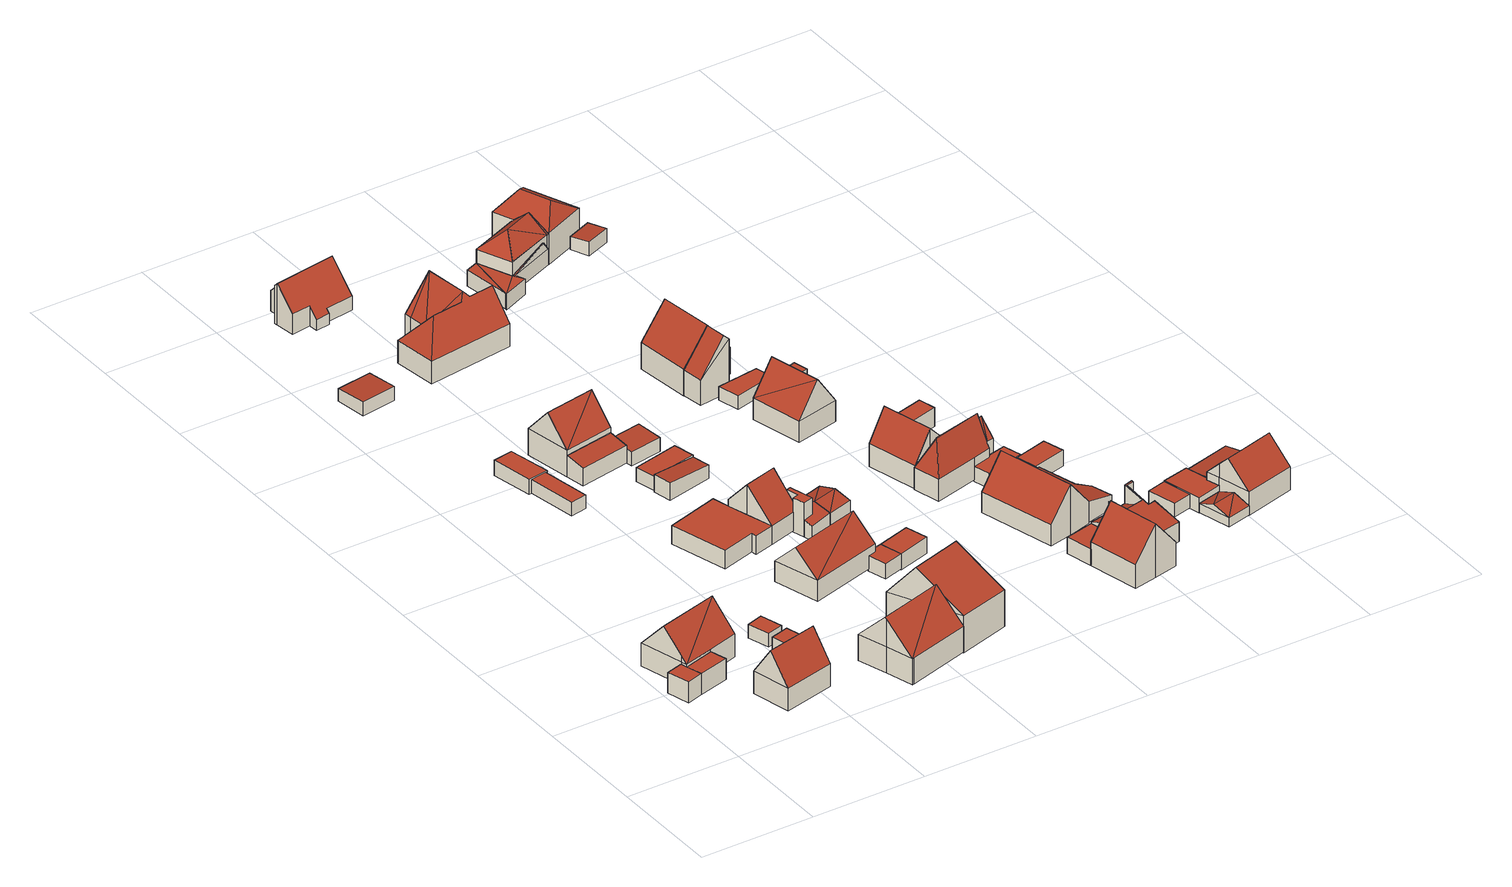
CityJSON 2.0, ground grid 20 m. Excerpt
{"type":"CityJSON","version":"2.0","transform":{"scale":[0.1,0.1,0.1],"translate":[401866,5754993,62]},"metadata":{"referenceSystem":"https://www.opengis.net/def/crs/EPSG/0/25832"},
"CityObjects":{
"building1":{"type":"Building","attributes":{"Gemeindeschluessel":"05515000","Geometrietyp2DReferenz":"3000","function":"31001_1000"},"address":[{"country":"Germany","locality":"Münster","thoroughfareNumber":"19a","thoroughfareName":"Vorholtweg"}],"children":["building1-1","building1-2","building1-3"]},
"building1-1":{"type":"BuildingPart","attributes":{"roofType":"3100","measuredHeight":8.96},"parents":["building1"],"geometry":[{"type":"Solid","lod":"2","boundaries":[[[[0,1,2,3]],[[4,5,6,1,0]],[[7,8,9,10,11]],[[3,2,8,7]],[[12,3,13]],[[7,13,3]],[[13,14,15,12]],[[4,0,12,15]],[[14,13,7,11]],[[14,11,15]],[[12,0,3]],[[1,6,16,9,8,2]],[[5,4,15,17]],[[16,6,5,17]],[[17,15,11,10]],[[16,17,10,9]]]],"semantics":{"surfaces":[{"type":"WallSurface"},{"type":"RoofSurface"},{"type":"GroundSurface"},{"type":"ClosureSurface"}],"values":[[0,0,0,0,1,1,1,1,0,0,0,2,0,3,0,3]]}}]},
"building1-2":{"type":"BuildingPart","attributes":{"roofType":"1000","measuredHeight":3.65},"parents":["building1"],"geometry":[{"type":"Solid","lod":"2","boundaries":[[[[18,19,6,5]],[[20,21,19,18]],[[20,18,5,17]],[[19,21,16,6]],[[17,16,21,20]],[[16,17,5,6]]]],"semantics":{"surfaces":[{"type":"WallSurface"},{"type":"RoofSurface"},{"type":"GroundSurface"},{"type":"ClosureSurface"}],"values":[[0,0,1,2,3,3]]}}]},
"building1-3":{"type":"BuildingPart","attributes":{"roofType":"1000","measuredHeight":3.65},"parents":["building1"],"geometry":[{"type":"Solid","lod":"2","boundaries":[[[[22,23,21,20]],[[24,25,23,22]],[[10,9,25,24]],[[24,22,20,17,10]],[[23,25,9,16,21]],[[9,10,17,16]],[[16,17,20,21]]]],"semantics":{"surfaces":[{"type":"WallSurface"},{"type":"RoofSurface"},{"type":"GroundSurface"},{"type":"ClosureSurface"}],"values":[[0,0,0,1,2,3,3]]}}]},
"building2":{"type":"Building","attributes":{"Gemeindeschluessel":"05515000","Geometrietyp2DReferenz":"3000","function":"31001_1000","roofType":"3100","measuredHeight":9.26},"address":[{"country":"Germany","locality":"Münster","thoroughfareNumber":"13","thoroughfareName":"Vorholtweg"}],"geometry":[{"type":"Solid","lod":"2","boundaries":[[[[26,27,28,29]],[[30,31,27,26]],[[32,33,31,30]],[[29,28,33,32]],[[26,34,30]],[[32,35,29]],[[29,35,34,26]],[[30,34,35,32]],[[27,31,33,28]]]],"semantics":{"surfaces":[{"type":"WallSurface"},{"type":"RoofSurface"},{"type":"GroundSurface"}],"values":[[0,0,0,0,0,0,1,1,2]]}}]},
"building3":{"type":"Building","attributes":{"Gemeindeschluessel":"05515000","Geometrietyp2DReferenz":"3000","function":"31001_1310","roofType":"1000","measuredHeight":2.35},"geometry":[{"type":"Solid","lod":"2","boundaries":[[[[36,37,38,39]],[[40,41,37,36]],[[42,43,41,40]],[[39,38,43,42]],[[40,36,39,42]],[[37,41,43,38]]]],"semantics":{"surfaces":[{"type":"WallSurface"},{"type":"RoofSurface"},{"type":"GroundSurface"}],"values":[[0,0,0,0,1,2]]}}]},
"building4":{"type":"Building","attributes":{"Gemeindeschluessel":"05515000","Geometrietyp2DReferenz":"3000","function":"31001_2460","roofType":"1000","measuredHeight":2.32},"geometry":[{"type":"Solid","lod":"2","boundaries":[[[[44,45,46,47]],[[48,49,45,44]],[[50,51,49,48]],[[47,46,51,50]],[[48,44,47,50]],[[45,49,51,46]]]],"semantics":{"surfaces":[{"type":"WallSurface"},{"type":"RoofSurface"},{"type":"GroundSurface"}],"values":[[0,0,0,0,1,2]]}}]},
"building5":{"type":"Building","attributes":{"Gemeindeschluessel":"05515000","Geometrietyp2DReferenz":"3000","function":"31001_1310","roofType":"1000","measuredHeight":2.48},"geometry":[{"type":"Solid","lod":"2","boundaries":[[[[52,53,54,55]],[[56,57,53,52]],[[58,59,57,56]],[[55,54,59,58]],[[56,52,55,58]],[[53,57,59,54]]]],"semantics":{"surfaces":[{"type":"WallSurface"},{"type":"RoofSurface"},{"type":"GroundSurface"}],"values":[[0,0,0,0,1,2]]}}]},
"building6":{"type":"Building","attributes":{"Gemeindeschluessel":"05515000","Geometrietyp2DReferenz":"3000","function":"31001_1000","roofType":"3100","measuredHeight":9.81},"address":[{"country":"Germany","locality":"Münster","thoroughfareNumber":"15a","thoroughfareName":"Vorholtweg"}],"geometry":[{"type":"Solid","lod":"2","boundaries":[[[[60,61,62,63]],[[64,65,61,60]],[[66,67,65,64]],[[68,69,67,66]],[[70,71,69,68]],[[63,62,71,70]],[[72,73,63]],[[63,70,72]],[[66,64,60,73]],[[73,72,74,66]],[[74,68,66]],[[74,72,70,68]],[[73,60,63]],[[61,65,67,69,71,62]]]],"semantics":{"surfaces":[{"type":"WallSurface"},{"type":"RoofSurface"},{"type":"GroundSurface"}],"values":[[0,0,0,0,0,0,1,1,1,1,0,0,0,2]]}}]},
"building7":{"type":"Building","attributes":{"Gemeindeschluessel":"05515000","Geometrietyp2DReferenz":"3000","function":"31001_2460","roofType":"1000","measuredHeight":2.67},"geometry":[{"type":"Solid","lod":"2","boundaries":[[[[75,76,77,78]],[[79,80,76,75]],[[81,82,80,79]],[[78,77,82,81]],[[79,75,78,81]],[[76,80,82,77]]]],"semantics":{"surfaces":[{"type":"WallSurface"},{"type":"RoofSurface"},{"type":"GroundSurface"}],"values":[[0,0,0,0,1,2]]}}]},
"building8":{"type":"Building","attributes":{"Gemeindeschluessel":"05515000","Geometrietyp2DReferenz":"3000","function":"31001_2460","roofType":"2100","measuredHeight":2.52},"geometry":[{"type":"Solid","lod":"2","boundaries":[[[[83,84,85,86]],[[87,88,84,83]],[[89,90,88,87]],[[86,85,90,89]],[[87,83,86,89]],[[84,88,90,85]]]],"semantics":{"surfaces":[{"type":"WallSurface"},{"type":"RoofSurface"},{"type":"GroundSurface"}],"values":[[0,0,0,0,1,2]]}}]},
"building9":{"type":"Building","attributes":{"Gemeindeschluessel":"05515000","Geometrietyp2DReferenz":"3000","function":"31001_1000"},"address":[{"country":"Germany","locality":"Münster","thoroughfareNumber":"17","thoroughfareName":"Vorholtweg"}],"children":["building9-1","building9-2"]},
"building9-1":{"type":"BuildingPart","attributes":{"roofType":"3100","measuredHeight":8.77},"parents":["building9"],"geometry":[{"type":"Solid","lod":"2","boundaries":[[[[91,92,93,94]],[[95,96,97,98,99]],[[100,101,96,95]],[[102,103,101,100]],[[104,105,103,102]],[[94,93,105,104]],[[95,99,106,100]],[[91,94,104,102,100,106]],[[92,107,97,96,101,103,105,93]],[[91,106,108]],[[92,91,108,107]],[[98,108,106,99]],[[108,98,97,107]]]],"semantics":{"surfaces":[{"type":"WallSurface"},{"type":"RoofSurface"},{"type":"GroundSurface"},{"type":"ClosureSurface"}],"values":[[0,0,0,0,0,0,1,1,2,0,3,0,3]]}}]},
"building9-2":{"type":"BuildingPart","attributes":{"roofType":"1000","measuredHeight":3.33},"parents":["building9"],"geometry":[{"type":"Solid","lod":"2","boundaries":[[[[109,110,111,112]],[[98,97,110,109]],[[113,114,92,91]],[[115,116,114,113]],[[117,118,116,115]],[[112,111,118,117]],[[115,113,91,108,98,109,112,117]],[[110,97,107,92,114,116,118,111]],[[107,108,91,92]],[[97,98,108,107]]]],"semantics":{"surfaces":[{"type":"WallSurface"},{"type":"RoofSurface"},{"type":"GroundSurface"},{"type":"ClosureSurface"}],"values":[[0,0,0,0,0,0,1,2,3,3]]}}]},
"building10":{"type":"Building","attributes":{"Gemeindeschluessel":"05515000","Geometrietyp2DReferenz":"3000","function":"31001_1000","roofType":"5000","measuredHeight":7.76},"address":[{"country":"Germany","locality":"Münster","thoroughfareNumber":"17a","thoroughfareName":"Vorholtweg"}],"geometry":[{"type":"Solid","lod":"2","boundaries":[[[[119,120,121,122]],[[123,124,120,119]],[[125,126,124,123]],[[122,121,126,125]],[[127,123,119,128]],[[122,125,127]],[[127,128,122]],[[123,127,125]],[[122,128,119]],[[120,124,126,121]]]],"semantics":{"surfaces":[{"type":"WallSurface"},{"type":"RoofSurface"},{"type":"GroundSurface"}],"values":[[0,0,0,0,1,1,1,0,0,2]]}}]},
"building11":{"type":"Building","attributes":{"Gemeindeschluessel":"05515000","Geometrietyp2DReferenz":"3000","function":"51009_1610","roofType":"2100","measuredHeight":3.88},"geometry":[{"type":"Solid","lod":"2","boundaries":[[[[129,130,131,132]],[[133,134,130,129]],[[135,136,134,133]],[[132,131,136,135]],[[133,129,132,135]],[[130,134,136,131]]]],"semantics":{"surfaces":[{"type":"WallSurface"},{"type":"RoofSurface"},{"type":"GroundSurface"}],"values":[[0,0,0,0,1,2]]}}]},
"building12":{"type":"Building","attributes":{"Gemeindeschluessel":"05515000","Geometrietyp2DReferenz":"3000","function":"31001_1000","roofType":"3100","measuredHeight":11.25},"address":[{"country":"Germany","locality":"Münster","thoroughfareNumber":"15","thoroughfareName":"Vorholtweg"}],"geometry":[{"type":"Solid","lod":"2","boundaries":[[[[137,138,139,140]],[[141,142,138,137]],[[143,144,142,141]],[[140,139,144,143]],[[137,145,141]],[[143,146,140]],[[140,146,145,137]],[[141,145,146,143]],[[138,142,144,139]]]],"semantics":{"surfaces":[{"type":"WallSurface"},{"type":"RoofSurface"},{"type":"GroundSurface"}],"values":[[0,0,0,0,0,0,1,1,2]]}}]},
"building13":{"type":"Building","attributes":{"Gemeindeschluessel":"05515000","Geometrietyp2DReferenz":"3000","function":"31001_1000","roofType":"3100","measuredHeight":9.51},"address":[{"country":"Germany","locality":"Münster","thoroughfareNumber":"21","thoroughfareName":"Vorholtweg"}],"geometry":[{"type":"Solid","lod":"2","boundaries":[[[[147,136,131,148]],[[149,150,136,147]],[[151,152,150,149]],[[148,131,152,151]],[[147,153,149]],[[151,154,148]],[[154,153,147]],[[147,148,154]],[[153,154,151]],[[151,149,153]],[[136,150,152,131]]]],"semantics":{"surfaces":[{"type":"WallSurface"},{"type":"RoofSurface"},{"type":"GroundSurface"}],"values":[[0,0,0,0,0,0,1,1,1,1,2]]}}]},
"building14":{"type":"Building","attributes":{"Gemeindeschluessel":"05515000","Geometrietyp2DReferenz":"3000","function":"51009_1611","roofType":"2100","measuredHeight":3.08},"geometry":[{"type":"Solid","lod":"2","boundaries":[[[[155,156,157,158]],[[159,160,156,155]],[[161,162,160,159]],[[158,157,162,161]],[[159,155,158,161]],[[156,160,162,157]]]],"semantics":{"surfaces":[{"type":"WallSurface"},{"type":"RoofSurface"},{"type":"GroundSurface"}],"values":[[0,0,0,0,1,2]]}}]},
"building15":{"type":"Building","attributes":{"Gemeindeschluessel":"05515000","Geometrietyp2DReferenz":"3000","function":"31001_2460","roofType":"1000","measuredHeight":2.5},"geometry":[{"type":"Solid","lod":"2","boundaries":[[[[163,164,165,166]],[[167,168,164,163]],[[169,170,168,167]],[[166,165,170,169]],[[167,163,166,169]],[[164,168,170,165]]]],"semantics":{"surfaces":[{"type":"WallSurface"},{"type":"RoofSurface"},{"type":"GroundSurface"}],"values":[[0,0,0,0,1,2]]}}]},
"building16":{"type":"Building","attributes":{"Gemeindeschluessel":"05515000","Geometrietyp2DReferenz":"3000","function":"31001_1000","roofType":"3100","measuredHeight":7.39},"address":[{"country":"Germany","locality":"Münster","thoroughfareNumber":"53","thoroughfareName":"Vorholtweg"}],"geometry":[{"type":"Solid","lod":"2","boundaries":[[[[171,172,173,174]],[[175,176,172,171]],[[177,178,176,175]],[[179,180,178,177]],[[181,182,180,179]],[[183,184,182,181]],[[185,186,184,183]],[[187,188,186,185]],[[189,190,188,187]],[[191,192,190,189]],[[193,194,192,191]],[[174,173,194,193]],[[187,185,183,181,179,189]],[[177,175,171,174,193,191,189,179]],[[172,176,178,180,182,184,186,188,190,192,194,173]]]],"semantics":{"surfaces":[{"type":"WallSurface"},{"type":"RoofSurface"},{"type":"GroundSurface"}],"values":[[0,0,0,0,0,0,0,0,0,0,0,0,1,1,2]]}}]},
"building17":{"type":"Building","attributes":{"Gemeindeschluessel":"05515000","Geometrietyp2DReferenz":"3000","function":"31001_2460","roofType":"1000","measuredHeight":2.74},"geometry":[{"type":"Solid","lod":"2","boundaries":[[[[195,196,197,198]],[[199,200,196,195]],[[201,202,200,199]],[[203,204,202,201]],[[205,206,204,203]],[[198,197,206,205]],[[203,201,199,195,198,205]],[[196,200,202,204,206,197]]]],"semantics":{"surfaces":[{"type":"WallSurface"},{"type":"RoofSurface"},{"type":"GroundSurface"}],"values":[[0,0,0,0,0,0,1,2]]}}]},
"building18":{"type":"Building","attributes":{"Gemeindeschluessel":"05515000","Geometrietyp2DReferenz":"3000","function":"51009_1610","roofType":"9999","measuredHeight":6},"geometry":[{"type":"Solid","lod":"2","boundaries":[[[[207,208,209,210,211,212]],[[210,213,214,211]],[[209,215,213,210]],[[208,216,215,209]],[[207,217,216,208]],[[212,218,217,207]],[[211,214,218,212]],[[213,215,216,217,218,214]]]],"semantics":{"surfaces":[{"type":"RoofSurface"},{"type":"WallSurface"},{"type":"GroundSurface"}],"values":[[0,1,1,1,1,1,1,2]]}}]},
"building19":{"type":"Building","attributes":{"Gemeindeschluessel":"05515000","Geometrietyp2DReferenz":"3000","function":"31001_2460","roofType":"2100","measuredHeight":2.88},"geometry":[{"type":"Solid","lod":"2","boundaries":[[[[219,131,220,221]],[[222,223,131,219]],[[224,225,223,222]],[[221,220,225,224]],[[222,219,221,224]],[[131,223,225,220]]]],"semantics":{"surfaces":[{"type":"WallSurface"},{"type":"RoofSurface"},{"type":"GroundSurface"}],"values":[[0,0,0,0,1,2]]}}]},
"building20":{"type":"Building","attributes":{"Gemeindeschluessel":"05515000","Geometrietyp2DReferenz":"3000","function":"31001_2700","roofType":"3100","measuredHeight":3.73},"geometry":[{"type":"Solid","lod":"2","boundaries":[[[[226,213,215,227]],[[228,229,213,226]],[[230,214,229,228]],[[231,232,214,230]],[[233,234,232,231]],[[235,236,234,233]],[[237,238,236,235]],[[227,215,238,237]],[[231,230,228,233]],[[226,227,237,235,233,228]],[[213,229,214,232,234,236,238,215]]]],"semantics":{"surfaces":[{"type":"WallSurface"},{"type":"RoofSurface"},{"type":"GroundSurface"}],"values":[[0,0,0,0,0,0,0,0,1,1,2]]}}]},
"building21":{"type":"Building","attributes":{"Gemeindeschluessel":"05515000","Geometrietyp2DReferenz":"3000","function":"51009_1611","roofType":"1000","measuredHeight":2.93},"geometry":[{"type":"Solid","lod":"2","boundaries":[[[[239,240,241,205]],[[242,243,240,239]],[[198,244,243,242]],[[205,241,244,198]],[[242,239,205,198]],[[240,243,244,241]]]],"semantics":{"surfaces":[{"type":"WallSurface"},{"type":"RoofSurface"},{"type":"GroundSurface"}],"values":[[0,0,0,0,1,2]]}}]},
"building22":{"type":"Building","attributes":{"Gemeindeschluessel":"05515000","Geometrietyp2DReferenz":"3000","function":"51009_1610","roofType":"3100","measuredHeight":4.24},"geometry":[{"type":"Solid","lod":"2","boundaries":[[[[245,246,247,248]],[[231,249,246,245]],[[250,251,249,231]],[[248,247,251,250]],[[245,233,231]],[[250,252,248]],[[245,248,252]],[[252,233,245]],[[233,252,250]],[[250,231,233]],[[246,249,251,247]]]],"semantics":{"surfaces":[{"type":"WallSurface"},{"type":"RoofSurface"},{"type":"GroundSurface"}],"values":[[0,0,0,0,0,0,1,1,1,1,2]]}}]},
"building23":{"type":"Building","attributes":{"Gemeindeschluessel":"05515000","Geometrietyp2DReferenz":"3000","function":"31001_1000","roofType":"5000","measuredHeight":9.69},"address":[{"country":"Germany","locality":"Münster","thoroughfareNumber":"51","thoroughfareName":"Vorholtweg"}],"geometry":[{"type":"Solid","lod":"2","boundaries":[[[[253,254,255,256]],[[257,258,254,253]],[[259,260,258,257]],[[261,262,260,259]],[[263,264,262,261]],[[265,266,264,263]],[[267,268,266,265]],[[269,270,268,267]],[[256,255,270,269]],[[271,272,273,274,269,267,275]],[[267,265,275]],[[275,265,263,271]],[[272,271,263,261,276]],[[261,259,276]],[[276,259,257]],[[276,257,253]],[[272,276,253]],[[253,273,272]],[[273,253,256,274]],[[256,269,274]],[[254,258,260,262,264,266,268,270,255]]]],"semantics":{"surfaces":[{"type":"WallSurface"},{"type":"RoofSurface"},{"type":"GroundSurface"}],"values":[[0,0,0,0,0,0,0,0,0,1,0,1,1,0,1,1,1,1,1,1,2]]}}]},
"building24":{"type":"Building","attributes":{"Gemeindeschluessel":"05515000","Geometrietyp2DReferenz":"3000","function":"31001_2460","roofType":"3100","measuredHeight":10.42},"geometry":[{"type":"Solid","lod":"2","boundaries":[[[[277,278,279,280]],[[281,282,278,277]],[[283,284,282,281]],[[280,279,284,283]],[[277,285,281]],[[283,286,280]],[[280,286,285,277]],[[281,285,286,283]],[[278,282,284,279]]]],"semantics":{"surfaces":[{"type":"WallSurface"},{"type":"RoofSurface"},{"type":"GroundSurface"}],"values":[[0,0,0,0,0,0,1,1,2]]}}]},
"building25":{"type":"Building","attributes":{"Gemeindeschluessel":"05515000","Geometrietyp2DReferenz":"3000","function":"51009_1611","roofType":"1000","measuredHeight":2.9},"geometry":[{"type":"Solid","lod":"2","boundaries":[[[[287,288,289,290]],[[291,292,288,287]],[[293,294,292,291]],[[295,296,294,293]],[[290,289,296,295]],[[293,291,287,290,295]],[[288,292,294,296,289]]]],"semantics":{"surfaces":[{"type":"WallSurface"},{"type":"RoofSurface"},{"type":"GroundSurface"}],"values":[[0,0,0,0,0,1,2]]}}]},
"building26":{"type":"Building","attributes":{"Gemeindeschluessel":"05515000","Geometrietyp2DReferenz":"3000","function":"31001_1000","roofType":"3100","measuredHeight":9.27},"address":[{"country":"Germany","locality":"Münster","thoroughfareNumber":"20","thoroughfareName":"Vorholtweg"}],"geometry":[{"type":"Solid","lod":"2","boundaries":[[[[297,298,299,300]],[[301,302,298,297]],[[303,304,302,301]],[[300,299,304,303]],[[297,305,301]],[[303,306,300]],[[306,305,297]],[[297,300,306]],[[303,301,305]],[[305,306,303]],[[298,302,304,299]]]],"semantics":{"surfaces":[{"type":"WallSurface"},{"type":"RoofSurface"},{"type":"GroundSurface"}],"values":[[0,0,0,0,0,0,1,1,1,1,2]]}}]},
"building27":{"type":"Building","attributes":{"Gemeindeschluessel":"05515000","Geometrietyp2DReferenz":"3000","function":"31001_1000","roofType":"5000","measuredHeight":10.45},"address":[{"country":"Germany","locality":"Münster","thoroughfareNumber":"22","thoroughfareName":"Vorholtweg"}],"geometry":[{"type":"Solid","lod":"2","boundaries":[[[[307,308,309,310]],[[311,312,308,307]],[[313,314,312,311]],[[310,309,314,313]],[[315,316,307,310]],[[311,316,315,313]],[[313,315,310]],[[307,316,311]],[[308,312,314,309]]]],"semantics":{"surfaces":[{"type":"WallSurface"},{"type":"RoofSurface"},{"type":"GroundSurface"}],"values":[[0,0,0,0,1,1,0,0,2]]}}]},
"building28":{"type":"Building","attributes":{"Gemeindeschluessel":"05515000","Geometrietyp2DReferenz":"3000","function":"31001_2460","roofType":"1000","measuredHeight":2.44},"geometry":[{"type":"Solid","lod":"2","boundaries":[[[[317,318,319,320]],[[321,322,318,317]],[[323,324,322,321]],[[320,319,324,323]],[[321,317,320,323]],[[318,322,324,319]]]],"semantics":{"surfaces":[{"type":"WallSurface"},{"type":"RoofSurface"},{"type":"GroundSurface"}],"values":[[0,0,0,0,1,2]]}}]},
"building29":{"type":"Building","attributes":{"Gemeindeschluessel":"05515000","Geometrietyp2DReferenz":"3000","function":"31001_1000"},"address":[{"country":"Germany","locality":"Münster","thoroughfareNumber":"18","thoroughfareName":"Vorholtweg"}],"children":["building29-1","building29-2"]},
"building29-1":{"type":"BuildingPart","attributes":{"roofType":"3100","measuredHeight":9.2},"parents":["building29"],"geometry":[{"type":"Solid","lod":"2","boundaries":[[[[325,326,327,328]],[[329,330,326,325]],[[331,332,333,330,329]],[[334,335,336,337,338]],[[339,340,335,334]],[[341,342,340,339]],[[343,344,342,341]],[[328,327,344,343]],[[334,338,345,339]],[[331,329,325,328,343,341,339,345]],[[326,330,333,346,336,335,340,342,344,327]],[[332,331,345,347]],[[333,332,347,346]],[[337,347,345,338]],[[347,337,336,346]]]],"semantics":{"surfaces":[{"type":"WallSurface"},{"type":"RoofSurface"},{"type":"GroundSurface"},{"type":"ClosureSurface"}],"values":[[0,0,0,0,0,0,0,0,1,1,2,0,3,0,3]]}}]},
"building29-2":{"type":"BuildingPart","attributes":{"roofType":"5000","measuredHeight":9.11},"parents":["building29"],"geometry":[{"type":"Solid","lod":"2","boundaries":[[[[348,349,350,351]],[[352,353,349,348]],[[337,336,353,352]],[[354,355,333,332]],[[356,357,355,354]],[[358,357,356]],[[359,360,357,358]],[[361,362,360,359]],[[363,364,362,361]],[[365,366,364,363]],[[367,368,366,365]],[[351,350,368,367]],[[361,359,358,356,354,332,347,337,352,369,363]],[[348,369,352]],[[351,367,365,363,369,348]],[[349,353,336,346,333,355,357,360,362,364,366,368,350]],[[346,347,332,333]],[[336,337,347,346]]]],"semantics":{"surfaces":[{"type":"WallSurface"},{"type":"RoofSurface"},{"type":"GroundSurface"},{"type":"ClosureSurface"}],"values":[[0,0,0,0,0,0,0,0,0,0,0,0,1,1,1,2,3,3]]}}]},
"building30":{"type":"Building","attributes":{"Gemeindeschluessel":"05515000","Geometrietyp2DReferenz":"3000","function":"31001_2460","roofType":"5000","measuredHeight":4.46},"geometry":[{"type":"Solid","lod":"2","boundaries":[[[[370,371,372,373]],[[374,375,371,370]],[[376,377,375,374]],[[378,379,377,376]],[[380,381,379,378]],[[382,383,381,380]],[[384,385,383,382]],[[386,387,385,384]],[[373,372,387,386]],[[378,388,389]],[[389,370,378]],[[380,378,370]],[[382,380,370]],[[382,370,373]],[[384,382,373]],[[373,386,384]],[[376,374,389]],[[389,388,376]],[[376,388,378]],[[370,389,374]],[[371,375,377,379,381,383,385,387,372]]]],"semantics":{"surfaces":[{"type":"WallSurface"},{"type":"RoofSurface"},{"type":"GroundSurface"}],"values":[[0,0,0,0,0,0,0,0,0,1,1,1,1,1,1,1,1,1,0,0,2]]}}]},
"building31":{"type":"Building","attributes":{"Gemeindeschluessel":"05515000","Geometrietyp2DReferenz":"3000","function":"31001_1000"},"address":[{"country":"Germany","locality":"Münster","thoroughfareNumber":"14","thoroughfareName":"Vorholtweg"}],"children":["building31-1","building31-2"]},
"building31-1":{"type":"BuildingPart","attributes":{"roofType":"2100","measuredHeight":6.38},"parents":["building31"],"geometry":[{"type":"Solid","lod":"2","boundaries":[[[[390,391,392,393,394]],[[395,396,391,390]],[[397,398,396,395]],[[399,400,398,397]],[[401,402,400,399]],[[403,404,402,401]],[[405,406,404,403]],[[407,408,406,405]],[[409,410,408,407]],[[407,405,403,401,399,397,395,390,394,411,409]],[[391,396,398,400,402,404,406,408,410,392]],[[411,394,393]],[[410,409,411,393,392]]]],"semantics":{"surfaces":[{"type":"WallSurface"},{"type":"RoofSurface"},{"type":"GroundSurface"},{"type":"ClosureSurface"}],"values":[[0,0,0,0,0,0,0,0,0,1,2,0,3]]}}]},
"building31-2":{"type":"BuildingPart","attributes":{"roofType":"3100","measuredHeight":9.51},"parents":["building31"],"geometry":[{"type":"Solid","lod":"2","boundaries":[[[[412,413,410,409,414]],[[415,416,413,412]],[[417,418,416,415]],[[419,296,418,417]],[[420,421,296,419]],[[422,294,421,420]],[[423,292,294,422]],[[393,392,292,423]],[[419,417,415,420]],[[412,414,411,393,423,422,420,415]],[[410,413,416,418,296,421,294,292,392]],[[409,411,414]],[[410,392,393,411,409]]]],"semantics":{"surfaces":[{"type":"WallSurface"},{"type":"RoofSurface"},{"type":"GroundSurface"},{"type":"ClosureSurface"}],"values":[[0,0,0,0,0,0,0,0,1,1,2,0,3]]}}]},
"building32":{"type":"Building","attributes":{"Gemeindeschluessel":"05515000","Geometrietyp2DReferenz":"3000","function":"31001_1000"},"address":[{"country":"Germany","locality":"Münster","thoroughfareNumber":"16","thoroughfareName":"Vorholtweg"}],"children":["building32-1","building32-2"]},
"building32-1":{"type":"BuildingPart","attributes":{"roofType":"3100","measuredHeight":8.87},"parents":["building32"],"geometry":[{"type":"Solid","lod":"2","boundaries":[[[[424,425,426,427]],[[428,429,425,424]],[[430,431,429,428]],[[432,433,431,430]],[[434,435,433,432]],[[436,437,435,434]],[[427,426,438,439]],[[432,430,428,434]],[[424,427,439,440,436,434,428]],[[425,429,431,433,435,437,438,426]],[[437,436,440,439,438]]]],"semantics":{"surfaces":[{"type":"WallSurface"},{"type":"RoofSurface"},{"type":"GroundSurface"},{"type":"ClosureSurface"}],"values":[[0,0,0,0,0,0,0,1,1,2,3]]}}]},
"building32-2":{"type":"BuildingPart","attributes":{"roofType":"2100","measuredHeight":3.67},"parents":["building32"],"geometry":[{"type":"Solid","lod":"2","boundaries":[[[[436,437,436,441]],[[442,443,437,436]],[[444,445,443,442]],[[446,447,445,444]],[[448,449,447,446]],[[450,451,449,448]],[[439,438,451,450]],[[448,446,444,442,436,441,440,439,450]],[[437,443,445,447,449,451,438]],[[436,440,441]],[[437,438,439,440,436]]]],"semantics":{"surfaces":[{"type":"WallSurface"},{"type":"RoofSurface"},{"type":"GroundSurface"},{"type":"ClosureSurface"}],"values":[[0,0,0,0,0,0,0,1,2,0,3]]}}]},
"building33":{"type":"Building","attributes":{"Gemeindeschluessel":"05515000","Geometrietyp2DReferenz":"3000","function":"31001_1000","roofType":"5000","measuredHeight":7.72},"address":[{"country":"Germany","locality":"Münster","thoroughfareNumber":"55","thoroughfareName":"Vorholtweg"}],"geometry":[{"type":"Solid","lod":"2","boundaries":[[[[452,453,454,455]],[[456,457,453,452]],[[458,459,457,456]],[[460,461,459,458]],[[455,454,461,460]],[[460,462,463]],[[463,455,460]],[[458,456,464]],[[458,464,463]],[[463,462,458]],[[464,452,455,463]],[[452,464,456]],[[458,462,460]],[[453,457,459,461,454]]]],"semantics":{"surfaces":[{"type":"WallSurface"},{"type":"RoofSurface"},{"type":"GroundSurface"}],"values":[[0,0,0,0,0,1,1,1,1,1,1,0,0,2]]}}]},
"building34":{"type":"Building","attributes":{"Gemeindeschluessel":"05515000","Geometrietyp2DReferenz":"3000","function":"31001_2460","roofType":"2100","measuredHeight":4.37},"geometry":[{"type":"Solid","lod":"2","boundaries":[[[[465,466,467,468]],[[469,470,466,465]],[[471,472,470,469]],[[468,467,472,471]],[[469,465,468,471]],[[466,470,472,467]]]],"semantics":{"surfaces":[{"type":"WallSurface"},{"type":"RoofSurface"},{"type":"GroundSurface"}],"values":[[0,0,0,0,1,2]]}}]},
"building35":{"type":"Building","attributes":{"Gemeindeschluessel":"05515000","Geometrietyp2DReferenz":"3000","function":"31001_2700","roofType":"1000","measuredHeight":2.48},"geometry":[{"type":"Solid","lod":"2","boundaries":[[[[473,474,475,476]],[[477,478,474,473]],[[479,480,478,477]],[[476,475,480,479]],[[477,473,476,479]],[[474,478,480,475]]]],"semantics":{"surfaces":[{"type":"WallSurface"},{"type":"RoofSurface"},{"type":"GroundSurface"}],"values":[[0,0,0,0,1,2]]}}]},
"building36":{"type":"Building","attributes":{"Gemeindeschluessel":"05515000","Geometrietyp2DReferenz":"3000","function":"51009_1611","roofType":"1000","measuredHeight":2.57},"geometry":[{"type":"Solid","lod":"2","boundaries":[[[[481,482,483,484]],[[485,486,482,481]],[[487,488,486,485]],[[489,490,488,487]],[[491,492,490,489]],[[493,494,492,491]],[[484,483,494,493]],[[491,489,487,485,481,484,493]],[[482,486,488,490,492,494,483]]]],"semantics":{"surfaces":[{"type":"WallSurface"},{"type":"RoofSurface"},{"type":"GroundSurface"}],"values":[[0,0,0,0,0,0,0,1,2]]}}]},
"building37":{"type":"Building","attributes":{"Gemeindeschluessel":"05515000","Geometrietyp2DReferenz":"3000","function":"31001_2460","roofType":"1000","measuredHeight":2.74},"geometry":[{"type":"Solid","lod":"2","boundaries":[[[[487,495,496,497]],[[498,499,495,487]],[[500,501,499,498]],[[502,503,501,500]],[[504,505,503,502]],[[497,496,505,504]],[[502,500,498,487,497,504]],[[495,499,501,503,505,496]]]],"semantics":{"surfaces":[{"type":"WallSurface"},{"type":"RoofSurface"},{"type":"GroundSurface"}],"values":[[0,0,0,0,0,0,1,2]]}}]},
"building38":{"type":"Building","attributes":{"Gemeindeschluessel":"05515000","Geometrietyp2DReferenz":"3000","function":"51009_1610","roofType":"3100","measuredHeight":8.06},"geometry":[{"type":"Solid","lod":"2","boundaries":[[[[506,507,508,509]],[[510,511,507,506]],[[512,513,511,510]],[[509,508,513,512]],[[506,514,510]],[[512,515,509]],[[515,514,506]],[[506,509,515]],[[514,515,512]],[[512,510,514]],[[507,511,513,508]]]],"semantics":{"surfaces":[{"type":"WallSurface"},{"type":"RoofSurface"},{"type":"GroundSurface"}],"values":[[0,0,0,0,0,0,1,1,1,1,2]]}}]},
"building39":{"type":"Building","attributes":{"Gemeindeschluessel":"05515000","Geometrietyp2DReferenz":"3000","function":"31001_2460","roofType":"1000","measuredHeight":3.25},"geometry":[{"type":"Solid","lod":"2","boundaries":[[[[516,517,518,519]],[[520,521,517,516]],[[522,523,521,520]],[[519,518,523,522]],[[520,516,519,522]],[[517,521,523,518]]]],"semantics":{"surfaces":[{"type":"WallSurface"},{"type":"RoofSurface"},{"type":"GroundSurface"}],"values":[[0,0,0,0,1,2]]}}]},
"building40":{"type":"Building","attributes":{"Gemeindeschluessel":"05515000","Geometrietyp2DReferenz":"3000","function":"31001_2460","roofType":"1000","measuredHeight":2.82},"geometry":[{"type":"Solid","lod":"2","boundaries":[[[[491,524,525,526]],[[489,527,524,491]],[[528,529,527,489]],[[526,525,529,528]],[[489,491,526,528]],[[524,527,529,525]]]],"semantics":{"surfaces":[{"type":"WallSurface"},{"type":"RoofSurface"},{"type":"GroundSurface"}],"values":[[0,0,0,0,1,2]]}}]},
"building41":{"type":"Building","attributes":{"Gemeindeschluessel":"05515000","Geometrietyp2DReferenz":"3000","function":"31001_1000","roofType":"5000","measuredHeight":8.2},"address":[{"country":"Germany","locality":"Münster","thoroughfareNumber":"183","thoroughfareName":"Dingbängerweg"}],"geometry":[{"type":"Solid","lod":"2","boundaries":[[[[530,531,532,533]],[[534,535,531,530]],[[536,537,535,534]],[[533,532,537,536]],[[533,538,530]],[[539,540,536]],[[540,538,533,536]],[[534,530,538,540,539]],[[534,539,536]],[[531,535,537,532]]]],"semantics":{"surfaces":[{"type":"WallSurface"},{"type":"RoofSurface"},{"type":"GroundSurface"}],"values":[[0,0,0,0,1,1,1,1,0,2]]}}]},
"building42":{"type":"Building","attributes":{"Gemeindeschluessel":"05515000","Geometrietyp2DReferenz":"3000","function":"51009_1610","roofType":"1000","measuredHeight":2.42},"geometry":[{"type":"Solid","lod":"2","boundaries":[[[[541,542,543,544]],[[545,546,542,541]],[[547,548,546,545]],[[544,543,548,547]],[[545,541,544,547]],[[542,546,548,543]]]],"semantics":{"surfaces":[{"type":"WallSurface"},{"type":"RoofSurface"},{"type":"GroundSurface"}],"values":[[0,0,0,0,1,2]]}}]},
"building43":{"type":"Building","attributes":{"Gemeindeschluessel":"05515000","Geometrietyp2DReferenz":"3000","function":"31001_2700","roofType":"2100","measuredHeight":2.55},"geometry":[{"type":"Solid","lod":"2","boundaries":[[[[549,550,551,552]],[[553,554,550,549]],[[555,556,554,553]],[[552,551,556,555]],[[553,549,552,555]],[[550,554,556,551]]]],"semantics":{"surfaces":[{"type":"WallSurface"},{"type":"RoofSurface"},{"type":"GroundSurface"}],"values":[[0,0,0,0,1,2]]}}]},
"building44":{"type":"Building","attributes":{"Gemeindeschluessel":"05515000","Geometrietyp2DReferenz":"3000","function":"51009_1611","roofType":"3100","measuredHeight":2.75},"geometry":[{"type":"Solid","lod":"2","boundaries":[[[[557,558,559,560]],[[561,562,558,557]],[[563,564,562,561]],[[560,559,564,563]],[[557,565,561]],[[563,566,560]],[[566,565,557]],[[557,560,566]],[[563,561,565]],[[565,566,563]],[[558,562,564,559]]]],"semantics":{"surfaces":[{"type":"WallSurface"},{"type":"RoofSurface"},{"type":"GroundSurface"}],"values":[[0,0,0,0,0,0,1,1,1,1,2]]}}]},
"building45":{"type":"Building","attributes":{"Gemeindeschluessel":"05515000","Geometrietyp2DReferenz":"3000","function":"31001_2460","roofType":"1000","measuredHeight":2.75},"geometry":[{"type":"Solid","lod":"2","boundaries":[[[[567,568,569,570]],[[571,572,568,567]],[[573,574,572,571]],[[575,576,574,573]],[[577,578,576,575]],[[570,569,578,577]],[[575,573,571,567,570,577]],[[568,572,574,576,578,569]]]],"semantics":{"surfaces":[{"type":"WallSurface"},{"type":"RoofSurface"},{"type":"GroundSurface"}],"values":[[0,0,0,0,0,0,1,2]]}}]},
"building46":{"type":"Building","attributes":{"Gemeindeschluessel":"05515000","Geometrietyp2DReferenz":"3000","function":"31001_1000","roofType":"3100","measuredHeight":8.26},"address":[{"country":"Germany","locality":"Münster","thoroughfareNumber":"2","thoroughfareName":"Vorholtweg"}],"geometry":[{"type":"Solid","lod":"2","boundaries":[[[[579,576,580,581]],[[582,574,576,579]],[[583,572,574,582]],[[584,585,572,583]],[[586,587,585,584]],[[581,580,587,586]],[[586,588,589,581]],[[583,582,590,589,588,584]],[[590,582,579]],[[589,590,579,581]],[[586,584,588]],[[576,574,572,585,587,580]]]],"semantics":{"surfaces":[{"type":"WallSurface"},{"type":"RoofSurface"},{"type":"GroundSurface"}],"values":[[0,0,0,0,0,0,1,1,0,0,0,2]]}}]},
"building47":{"type":"Building","attributes":{"Gemeindeschluessel":"05515000","Geometrietyp2DReferenz":"3000","function":"51009_1610","roofType":"2100","measuredHeight":3.04},"geometry":[{"type":"Solid","lod":"2","boundaries":[[[[591,592,593,594]],[[595,596,592,591]],[[597,598,596,595]],[[594,593,598,597]],[[595,591,594,597]],[[592,596,598,593]]]],"semantics":{"surfaces":[{"type":"WallSurface"},{"type":"RoofSurface"},{"type":"GroundSurface"}],"values":[[0,0,0,0,1,2]]}}]}
},
"vertices":[
[139,217,54],[139,217,13],[115,304,13],[115,304,54],[86,202,54],[86,202,50],[86,202,13],[9,274,54],[9,274,13],[30,198,13],[30,198,50],[30,198,54],[127,260,103],[21,231,103],[30,198,66],[33,187,54],[33,187,13],[33,187,50],
[94,173,50],[94,173,13],[41,159,50],[41,159,13],
[12,151,50],[12,151,13],[1,190,50],[1,190,13],
[123,49,53],[123,49,13],[213,71,13],[213,71,53],[107,118,53],[107,118,13],[197,139,53],[197,139,13],[115,84,105],[205,105,105],
[212,256,39],[212,256,15],[183,247,15],[183,247,39],[223,217,39],[223,217,15],[195,209,39],[195,209,15],
[228,211,36],[228,211,13],[196,202,13],[196,202,36],[241,161,36],[241,161,13],[209,153,36],[209,153,13],
[169,770,34],[169,770,10],[140,765,10],[140,765,34],[184,684,34],[184,684,10],[155,678,34],[155,678,10],
[431,40,58],[431,40,12],[401,141,12],[401,141,58],[321,8,58],[321,8,12],[318,7,58],[318,7,12],[304,56,58],[304,56,12],[288,108,58],[288,108,12],[303,58,110],[416,91,110],[304,56,108],
[157,843,36],[157,843,9],[122,837,9],[122,837,36],[172,770,36],[172,770,9],[136,764,36],[136,764,9],
[113,1091,34],[113,1091,9],[105,1146,9],[105,1146,31],[50,1081,34],[50,1081,9],[42,1136,31],[42,1136,9],
[356,441,48],[356,441,15],[402,454,15],[402,454,48],[389,539,60],[389,539,15],[332,523,15],[332,523,48],[332,523,59],[400,503,102],[400,503,15],[407,478,72],[407,478,15],[412,457,48],[412,457,15],[342,487,102],[342,487,15],[342,487,48],
[324,552,48],[324,552,15],[232,525,15],[232,525,48],[321,431,48],[321,431,15],[319,441,48],[319,441,15],[260,424,48],[260,424,15],
[303,355,51],[303,355,14],[326,274,14],[326,274,51],[430,391,51],[430,391,14],[453,310,51],[453,310,14],[441,351,92],[314,315,92],
[305,755,40],[305,755,9],[299,789,9],[299,789,47],[216,739,40],[216,739,9],[210,773,47],[210,773,9],
[480,212,56],[480,212,11],[389,185,11],[389,185,56],[522,66,76],[522,66,11],[431,40,76],[431,40,11],[496,157,123],[405,130,123],
[210,773,56],[299,789,56],[195,855,56],[195,855,9],[285,871,56],[285,871,9],[203,814,104],[292,830,104],
[377,685,32],[377,685,8],[296,668,8],[296,668,39],[384,653,32],[384,653,8],[303,635,39],[303,635,8],
[288,704,35],[288,704,10],[296,668,10],[296,668,35],[369,722,35],[369,722,10],[377,685,35],[377,685,10],
[121,1311,31],[121,1311,12],[146,1315,12],[146,1315,31],[119,1327,48],[119,1327,12],[85,1322,48],[85,1322,12],[80,1356,86],[80,1356,12],[79,1362,80],[79,1362,12],[98,1364,80],[98,1364,12],[94,1394,48],[94,1394,12],[184,1408,48],[184,1408,12],[190,1373,86],[190,1373,12],[196,1328,37],[196,1328,12],[145,1321,37],[145,1321,12],
[447,273,38],[447,273,11],[482,283,11],[482,283,38],[438,306,38],[438,306,11],[453,310,38],[453,310,11],[451,317,38],[451,317,11],[471,322,38],[471,322,11],
[412,457,74],[402,454,74],[408,433,74],[426,438,74],[414,480,74],[407,478,74],[426,438,14],[414,480,14],[408,433,14],[402,454,14],[412,457,14],[407,478,14],
[299,789,37],[307,744,9],[307,744,34],[356,799,37],[356,799,9],[364,754,34],[364,754,9],
[426,438,46],[408,433,44],[420,459,51],[420,459,14],[414,480,46],[435,486,43],[435,486,14],[443,457,51],[443,457,14],[451,428,44],[451,428,14],[412,417,40],[412,417,14],
[528,339,38],[528,339,9],[471,322,9],[539,300,38],[539,300,9],[482,283,9],
[451,428,43],[451,428,8],[496,441,8],[496,441,43],[435,486,8],[480,499,43],[480,499,8],[488,470,51],
[233,1187,45],[233,1187,5],[178,1179,5],[178,1179,45],[229,1221,45],[229,1221,5],[227,1233,45],[227,1233,5],[321,1246,45],[321,1246,5],[327,1203,45],[327,1203,5],[331,1204,45],[331,1204,5],[342,1124,45],[342,1124,5],[188,1103,45],[188,1103,5],[293,1158,93],[284,1164,102],[276,1154,91],[221,1147,91],[337,1164,93],[274,1239,102],
[544,838,99],[544,838,5],[539,875,5],[539,875,99],[488,830,50],[488,830,5],[483,868,50],[483,868,5],[533,836,109],[529,874,109],
[763,194,39],[763,194,10],[712,182,10],[712,182,39],[771,159,39],[771,159,10],[774,147,39],[774,147,10],[723,135,39],[723,135,10],
[529,751,46],[529,751,8],[551,660,8],[551,660,46],[606,769,46],[606,769,8],[628,678,46],[628,678,8],[568,760,101],[590,669,101],
[471,964,51],[471,964,4],[483,868,4],[483,868,51],[562,976,51],[562,976,4],[574,880,51],[574,880,4],[530,874,109],[517,970,109],
[592,837,30],[592,837,6],[518,827,6],[518,827,30],[600,807,30],[600,807,6],[528,789,30],[528,789,6],
[691,510,53],[691,510,9],[677,565,9],[677,565,53],[678,506,67],[678,506,9],[686,474,67],[686,474,48],[686,474,9],[600,546,50],[600,546,9],[623,457,9],[623,457,48],[623,457,50],[632,554,101],[632,554,9],[667,563,63],[667,563,9],[667,562,63],[667,562,9],[655,465,101],[655,465,9],[655,465,48],
[633,409,48],[633,409,9],[710,429,9],[710,429,48],[621,456,48],[621,456,9],[686,473,49],[686,473,9],[700,477,49],[700,477,9],[700,477,48],[731,485,48],[731,485,9],[731,484,51],[731,484,9],[737,461,100],[737,461,9],[742,441,56],[742,441,9],[743,438,48],[743,438,9],[650,439,100],
[428,1245,34],[428,1245,6],[403,1305,6],[403,1305,34],[513,1279,34],[513,1279,6],[513,1277,34],[513,1277,6],[433,1244,34],[433,1244,6],[439,1228,34],[439,1228,6],[393,1209,34],[393,1209,6],[393,1211,34],[393,1211,6],[381,1296,34],[381,1296,6],[502,1273,51],[501,1274,51],
[841,174,63],[841,174,10],[805,166,10],[805,166,52],[805,166,63],[833,209,74],[833,209,10],[848,213,74],[848,213,10],[849,210,73],[849,210,10],[836,207,73],[836,207,10],[845,163,60],[845,163,10],[858,166,60],[858,166,10],[869,117,45],[869,117,10],[819,105,45],[819,105,10],[814,127,52],
[828,64,52],[828,64,10],[819,105,52],[785,54,105],[785,54,10],[743,45,52],[743,45,10],[723,135,52],[765,145,105],[765,145,10],[774,147,94],[771,159,94],
[784,232,50],[784,232,11],[784,234,11],[784,234,50],[744,221,100],[744,221,11],[703,211,48],[703,211,11],[668,346,47],[668,346,11],[710,357,100],[710,357,11],[752,368,47],[752,368,11],[785,234,11],[785,234,48],[766,312,48],
[752,368,48],[754,358,47],[754,358,11],[784,365,40],[784,365,11],[802,297,40],[802,297,11],[824,284,35],[824,284,11],[835,247,35],[835,247,11],
[491,1341,58],[491,1341,7],[403,1305,7],[403,1305,58],[516,1280,58],[516,1280,7],[513,1279,58],[513,1279,7],[428,1245,58],[428,1245,7],[429,1246,59],[450,1291,84],[502,1312,84],
[841,174,55],[841,174,11],[833,209,11],[833,209,41],[771,159,55],[771,159,11],[763,194,41],[763,194,11],
[649,820,29],[649,820,4],[600,807,4],[600,807,29],[655,795,29],[655,795,4],[606,783,29],[606,783,4],
[752,368,33],[752,368,7],[754,358,7],[754,358,33],[728,362,33],[728,362,7],[718,400,33],[718,400,7],[777,414,33],[777,414,7],[786,377,33],[786,377,7],[784,365,33],[784,365,7],
[718,400,6],[786,418,6],[786,418,33],[710,429,33],[710,429,6],[743,438,33],[743,438,6],[742,441,33],[742,441,6],[777,450,33],[777,450,6],
[742,441,59],[742,441,8],[754,444,8],[754,444,59],[731,484,59],[731,484,8],[743,487,59],[743,487,8],[736,462,89],[748,466,89],
[741,622,36],[741,622,3],[663,602,3],[663,602,36],[748,592,36],[748,592,3],[671,572,36],[671,572,3],
[786,377,5],[845,392,5],[845,392,33],[777,414,5],[835,429,33],[835,429,5],
[553,1404,61],[553,1404,5],[477,1373,5],[477,1373,61],[591,1310,61],[591,1310,5],[516,1279,61],[516,1279,5],[524,1370,87],[590,1310,61],[545,1318,87],
[922,236,34],[922,236,10],[888,227,10],[888,227,34],[934,185,34],[934,185,10],[901,176,34],[901,176,10],
[620,1280,31],[620,1280,6],[607,1311,6],[607,1311,29],[577,1263,31],[577,1263,6],[564,1294,29],[564,1294,6],
[983,179,25],[983,179,9],[939,168,9],[939,168,25],[998,121,25],[998,121,9],[954,110,25],[954,110,9],[990,150,36],[946,139,36],
[969,247,35],[969,247,8],[922,236,8],[922,236,35],[980,204,35],[980,204,8],[976,203,35],[976,203,8],[983,179,35],[983,179,8],[939,168,35],[939,168,8],
[983,179,49],[998,121,8],[998,121,49],[976,203,49],[980,204,49],[1066,227,49],[1066,227,8],[1087,145,49],[1087,145,8],[1077,186,91],[987,162,91],[983,179,74],
[1066,227,37],[1066,227,6],[1055,270,6],[1055,270,31],[980,204,37],[980,204,6],[969,247,31],[969,247,6]
]}
